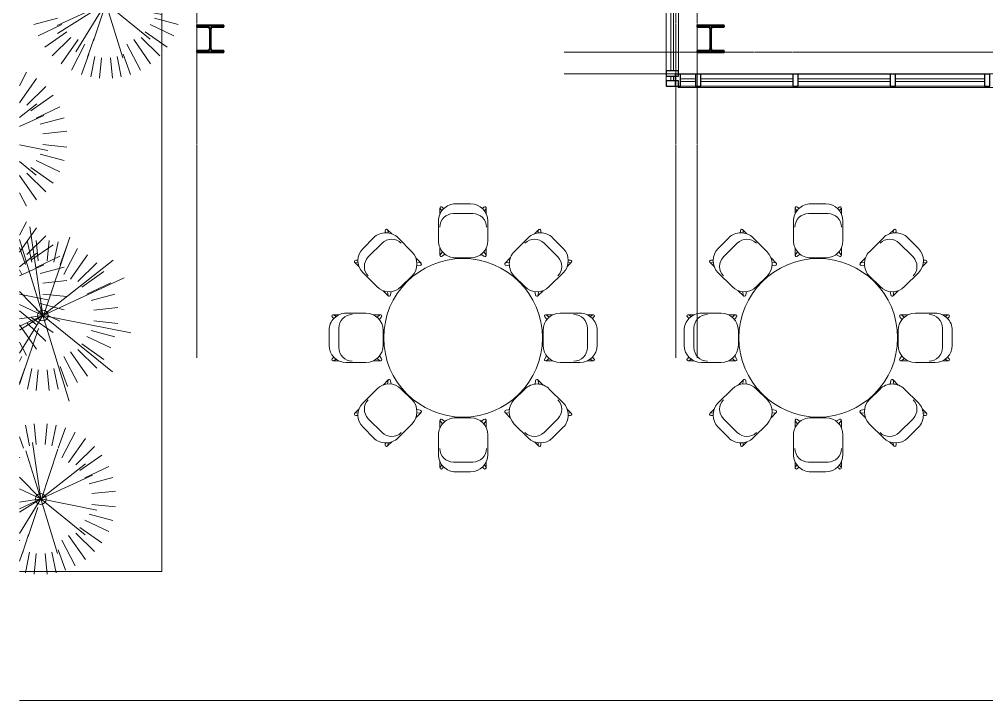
# Model space of a CAD drawing. Header units: inches. Extents: x 126 to 2219, y -1759 to -92.
# Drawn here: x 126.5 to 486, y -1758.7 to -1505.3 of the extents above; entities that cross this region are included whole.
import ezdxf

# ---------------------------------------------------------------- set-up
doc = ezdxf.new("R2010")
doc.units = ezdxf.units.IN
doc.header["$MEASUREMENT"] = 0
doc.linetypes.add('Grid Line 1_2_', pattern=[0.875, 0.5, -0.125, 0.125, -0.125])
for name, color, linetype, lineweight in [('A-GLAZ-CURT', 52, 'Continuous', 9), ('A-GLAZ-CWMG', 51, 'Continuous', 9), ('C-TOPO', 7, 'Continuous', 9), ('I-FURN', 30, 'Continuous', 9), ('I-FURN-PNLS', 30, 'Continuous', 9), ('L-PLNT', 71, 'Continuous', 9), ('S-COLS', 52, 'Continuous', 9), ('S-GRID', 1, 'Continuous', 9)]:
    doc.layers.add(name, color=color, linetype=linetype, lineweight=lineweight)
pattern_1 = [(45, (0, 0), (-6.335677, 6.335677), []), (45, (0, 9.6), (-6.335677, 6.335677), [])]

# ---------------------------------------------------------------- blocks, each defined once
blk = doc.blocks.new('System Panel - Exterior Glazing-V26-Floor Plan - Office Annex')
at = {"layer": 'A-GLAZ-CURT', "color": 10, "lineweight": 18}
for p, q in [((17.09375, 1.25), (-17.09375, 1.25)), ((-17.09375, 1.25), (-17.09375, 0.25)), ((-17.09375, 0.25), (17.09375, 0.25)), ((17.09375, 0.25), (17.09375, 1.25))]:
    blk.add_line(p, q, dxfattribs=at)
at = {"layer": 'A-GLAZ-CURT', "color": 130}
for p, q in [((-17.09375, 0.25), (-17.09375, 1.25)), ((17.09375, 1.25), (17.09375, 0.25))]:
    blk.add_line(p, q, dxfattribs=at)
at = {"layer": 'A-GLAZ-CURT', "color": 254}
for p, q in [((17.09375, 1.25), (-17.09375, 1.25)), ((-17.09375, 0.25), (17.09375, 0.25))]:
    blk.add_line(p, q, dxfattribs=at)
blk = doc.blocks.new('System Panel - Exterior Glazing-438731-Floor Plan - Office Annex')
at = {"layer": 'A-GLAZ-CURT', "color": 10, "lineweight": 18}
for p, q in [((0.875, 1.25), (-0.875, 1.25)), ((-0.875, 1.25), (-0.875, 0.25)), ((-0.875, 0.25), (0.875, 0.25)), ((0.875, 0.25), (0.875, 1.25))]:
    blk.add_line(p, q, dxfattribs=at)
at = {"layer": 'A-GLAZ-CURT', "color": 254}
for p, q in [((0.875, 1.25), (-0.875, 1.25)), ((-0.875, 0.25), (0.875, 0.25))]:
    blk.add_line(p, q, dxfattribs=at)
blk = doc.blocks.new('Rectangular Mullion - Exterior 2_ x 4_5_-V28-Floor Plan - Office Annex')
at = {"layer": 'A-GLAZ-CWMG', "color": 7}
for p, q in [((1889.5, -1525.71), (1855.31, -1525.71)), ((1889.5, -1530.21), (1855.31, -1530.21))]:
    blk.add_line(p, q, dxfattribs=at)
blk = doc.blocks.new('Rectangular Mullion - Exterior 2_ x 4_5_-438729-Floor Plan - Office Annex')
at = {"layer": 'A-GLAZ-CWMG', "color": 7}
blk.add_line((366.94, -1528.21), (366.94, -1526.46), dxfattribs=at)
blk = doc.blocks.new('Rectangular Mullion - Exterior 2_ x 4_5_-V29-Floor Plan - Office Annex')
at = {"layer": 'A-GLAZ-CWMG', "color": 50, "lineweight": 30}
for p, q in [((-2, 1.5), (0, 1.5)), ((-2, -3), (-2, 1.5)), ((0, 1.5), (0, -3)), ((0, -3), (-2, -3))]:
    blk.add_line(p, q, dxfattribs=at)
blk = doc.blocks.new('Rectangular Mullion - Exterior 2_ x 4_5_-V31-Floor Plan - Office Annex')
at = {"layer": 'A-GLAZ-CWMG', "color": 50, "lineweight": 30}
for p, q in [((-1, 1.5), (1, 1.5)), ((-1, -3), (-1, 1.5)), ((1, 1.5), (1, -3)), ((1, -3), (-1, -3))]:
    blk.add_line(p, q, dxfattribs=at)
blk = doc.blocks.new('Haworth_Pan-Table-Round - 59 dia-V36-Floor Plan - Office Annex')
at = {"layer": 'I-FURN-PNLS', "color": 7}
for start, end in [(90, 270), (270, 90)]:
    blk.add_arc((0, -0.16), 29.5, start, end, dxfattribs=at)
blk = doc.blocks.new('Haworth_Chair_Hi-Pad_Chair - Chair-V37-Floor Plan - Office Annex')
at = {"layer": 'I-FURN', "color": 7}
for p, q in [((-8.6, 8.78), (-8.6, 6.64)), ((-8.56, 8.6), (-7.91, 7.79)), ((-7.2, 8.58), (-7.76, 9.15)), ((2.78, 10.34), (-2.78, 10.34)), ((7.24, 8.54), (7.76, 9.15)), ((8.56, 8.6), (7.91, 7.79)), ((8.6, 8.78), (8.6, 6.64)), ((-9.2, 3.92), (-9.2, -3.38)), ((-3.63, 6.69), (3.63, 6.69)), ((9.2, -3.38), (9.2, 3.92)), ((-8.6, -8.78), (-8.6, -6.09)), ((8.6, -8.78), (8.6, -6.09)), ((-8.56, -8.6), (-7.69, -7.52)), ((-6.71, -8.46), (-7.76, -9.15)), ((-2.78, -9.8), (2.78, -9.8)), ((6.78, -8.4), (7.76, -9.15)), ((8.56, -8.6), (7.69, -7.52))]:
    blk.add_line(p, q, dxfattribs=at)
for centre, radius, start, end in [((-2.78, 3.92), 6.42, 90, 180), ((-8.1, 8.78), 0.502, 47.4599, 201.102), ((2.78, 3.92), 6.42, 360, 90), ((8.1, 8.78), 0.502, 338.898, 132.5401), ((-2.78, -3.38), 6.42, 180, 270), ((-2.78, -3.38), 6.42, 180, 270), ((-2.78, -3.38), 6.42, 180, 270), ((2.78, -3.38), 6.42, 270, 0), ((2.78, -3.38), 6.42, 270, 0), ((-8.1, -8.78), 0.502, 158.898, 312.5401), ((8.1, -8.78), 0.502, 227.4599, 21.102)]:
    blk.add_arc(centre, radius, start, end, dxfattribs=at)
for centre, start_param, end_param in [((-3.63, 1.69), 4.712389, 6.283185), ((3.63, 1.69), 3.141593, 4.712389)]:
    blk.add_ellipse(centre, major_axis=(-5.03, 0), ratio=0.994522, start_param=start_param, end_param=end_param, dxfattribs=at)
blk = doc.blocks.new('Haworth_Chair_Hi-Pad_Chair - Chair-V38-Floor Plan - Office Annex')
at = {"layer": 'I-FURN', "color": 7}
for p, q in [((-8.6, 8.78), (-8.6, 6.09)), ((-8.56, 8.6), (-7.69, 7.52)), ((-6.71, 8.46), (-7.76, 9.15)), ((-2.78, 9.8), (2.78, 9.8)), ((6.78, 8.4), (7.76, 9.15)), ((8.56, 8.6), (7.69, 7.52)), ((8.6, 8.78), (8.6, 6.09)), ((-9.2, -3.92), (-9.2, 3.38)), ((9.2, 3.38), (9.2, -3.92)), ((-8.6, -8.78), (-8.6, -6.64)), ((-3.63, -6.69), (3.63, -6.69)), ((8.6, -8.78), (8.6, -6.64)), ((-8.56, -8.6), (-7.91, -7.79)), ((-7.2, -8.58), (-7.76, -9.15)), ((2.78, -10.34), (-2.78, -10.34)), ((7.24, -8.54), (7.76, -9.15)), ((8.56, -8.6), (7.91, -7.79))]:
    blk.add_line(p, q, dxfattribs=at)
for centre, radius, start, end in [((-2.78, 3.38), 6.42, 90, 180), ((-2.78, 3.38), 6.42, 90, 180), ((-2.78, 3.38), 6.42, 90, 180), ((-8.1, 8.78), 0.502, 47.4599, 201.102), ((2.78, 3.38), 6.42, 360, 90), ((2.78, 3.38), 6.42, 360, 90), ((8.1, 8.78), 0.502, 338.898, 132.5401), ((-2.78, -3.92), 6.42, 180, 270), ((2.78, -3.92), 6.42, 270, 0), ((-8.1, -8.78), 0.502, 158.898, 312.5401), ((8.1, -8.78), 0.502, 227.4599, 21.102)]:
    blk.add_arc(centre, radius, start, end, dxfattribs=at)
for centre, start_param, end_param in [((-3.63, -1.69), 3.141593, 4.712389), ((3.63, -1.69), 4.712389, 6.283185)]:
    blk.add_ellipse(centre, major_axis=(5.03, 0), ratio=0.994522, start_param=start_param, end_param=end_param, dxfattribs=at)
blk = doc.blocks.new('System Panel - Exterior Glazing-430040-Floor Plan - Office Annex')
at = {"layer": 'A-GLAZ-CURT', "color": 10, "lineweight": 18}
for p, q in [((16.53125, -0.25), (-16.53125, -0.25)), ((-16.53125, -0.25), (-16.53125, -1.25)), ((-16.53125, -1.25), (16.53125, -1.25)), ((16.53125, -1.25), (16.53125, -0.25))]:
    blk.add_line(p, q, dxfattribs=at)
at = {"layer": 'A-GLAZ-CURT', "color": 130}
for p, q in [((-16.53125, -1.25), (-16.53125, -0.25)), ((16.53125, -0.25), (16.53125, -1.25))]:
    blk.add_line(p, q, dxfattribs=at)
at = {"layer": 'A-GLAZ-CURT', "color": 254}
for p, q in [((16.53125, -0.25), (-16.53125, -0.25)), ((-16.53125, -1.25), (16.53125, -1.25))]:
    blk.add_line(p, q, dxfattribs=at)
blk = doc.blocks.new('System Panel - Exterior Glazing-430041-Floor Plan - Office Annex')
at = {"layer": 'A-GLAZ-CURT', "color": 10, "lineweight": 18}
for p, q in [((17.09375, -0.25), (-17.09375, -0.25)), ((-17.09375, -0.25), (-17.09375, -1.25)), ((-17.09375, -1.25), (17.09375, -1.25)), ((17.09375, -1.25), (17.09375, -0.25))]:
    blk.add_line(p, q, dxfattribs=at)
at = {"layer": 'A-GLAZ-CURT', "color": 130}
for p, q in [((-17.09375, -1.25), (-17.09375, -0.25)), ((17.09375, -0.25), (17.09375, -1.25))]:
    blk.add_line(p, q, dxfattribs=at)
at = {"layer": 'A-GLAZ-CURT', "color": 254}
for p, q in [((17.09375, -0.25), (-17.09375, -0.25)), ((-17.09375, -1.25), (17.09375, -1.25))]:
    blk.add_line(p, q, dxfattribs=at)
blk = doc.blocks.new('System Panel - Exterior Glazing-609480-Floor Plan - Office Annex')
at = {"layer": 'A-GLAZ-CURT', "color": 10, "lineweight": 18}
for p, q in [((2.78125, -0.25), (-2.78125, -0.25)), ((-2.78125, -0.25), (-2.78125, -1.25)), ((-2.78125, -1.25), (2.78125, -1.25)), ((2.78125, -1.25), (2.78125, -0.25))]:
    blk.add_line(p, q, dxfattribs=at)
at = {"layer": 'A-GLAZ-CURT', "color": 254}
for p, q in [((2.78125, -0.25), (-2.78125, -0.25)), ((-2.78125, -1.25), (2.78125, -1.25))]:
    blk.add_line(p, q, dxfattribs=at)
blk = doc.blocks.new('Rectangular Mullion - Exterior 2_ x 4_5_-430027-Floor Plan - Office Annex')
at = {"layer": 'A-GLAZ-CWMG', "color": 7}
for p, q in [((2042.44, -1453.27), (2042.44, -1420.21)), ((2046.94, -1453.27), (2046.94, -1420.21))]:
    blk.add_line(p, q, dxfattribs=at)
blk = doc.blocks.new('Rectangular Mullion - Exterior 2_ x 4_5_-430028-Floor Plan - Office Annex')
at = {"layer": 'A-GLAZ-CWMG', "color": 7}
for p, q in [((2042.44, -1525.65), (2042.44, -1491.46)), ((2046.94, -1525.65), (2046.94, -1491.46))]:
    blk.add_line(p, q, dxfattribs=at)
blk = doc.blocks.new('Rectangular Mullion - Exterior 2_ x 4_5_-609478-Floor Plan - Office Annex')
at = {"layer": 'A-GLAZ-CWMG', "color": 7}
for p, q in [((372.19, -1525.71), (377.75, -1525.71)), ((372.19, -1530.21), (377.75, -1530.21))]:
    blk.add_line(p, q, dxfattribs=at)
blk = doc.blocks.new('Rectangular Mullion - Exterior 2_ x 4_5_-430046-Floor Plan - Office Annex')
at = {"layer": 'A-GLAZ-CWMG', "color": 50, "lineweight": 30}
for p, q in [((-2, 3), (0, 3)), ((-2, -1.5), (-2, 3)), ((0, 3), (0, -1.5)), ((0, -1.5), (-2, -1.5))]:
    blk.add_line(p, q, dxfattribs=at)
blk = doc.blocks.new('Rectangular Mullion - Exterior 2_ x 4_5_-430049-Floor Plan - Office Annex')
at = {"layer": 'A-GLAZ-CWMG', "color": 50, "lineweight": 30}
for p, q in [((0, 3), (-2, 3)), ((-2, 3), (-2, -1.5)), ((0, -1.5), (0, 3)), ((-2, -1.5), (0, -1.5))]:
    blk.add_line(p, q, dxfattribs=at)
blk = doc.blocks.new('Rectangular Mullion - Exterior 2_ x 4_5_-430033-Floor Plan - Office Annex')
at = {"layer": 'A-GLAZ-CWMG', "color": 50, "lineweight": 30}
for p, q in [((-1, 3), (1, 3)), ((-1, -1.5), (-1, 3)), ((1, 3), (1, -1.5)), ((1, -1.5), (-1, -1.5))]:
    blk.add_line(p, q, dxfattribs=at)
blk = doc.blocks.new('Rectangular Mullion - Exterior 2_ x 4_5_-430036-Floor Plan - Office Annex')
at = {"layer": 'A-GLAZ-CWMG', "color": 7}
for p, q in [((2042.44, -1489.46), (2042.44, -1455.27)), ((2046.94, -1489.46), (2046.94, -1455.27))]:
    blk.add_line(p, q, dxfattribs=at)
blk = doc.blocks.new('Rectangular Mullion - Exterior 2_ x 4_5_-430038-Floor Plan - Office Annex')
at = {"layer": 'A-GLAZ-CWMG', "color": 50, "lineweight": 30}
for p, q in [((-1, 3), (1, 3)), ((-1, -1.5), (-1, 3)), ((1, 3), (1, -1.5)), ((1, -1.5), (-1, -1.5))]:
    blk.add_line(p, q, dxfattribs=at)
blk = doc.blocks.new('RPC Shrub - Acacia  3_-6_-V40-Floor Plan - Office Annex')
at = {"layer": 'L-PLNT', "color": 252}
for p, q in [((-12.09, 25.26), (-7.86, 16.43)), ((-7.96, 26.84), (-5.59, 18.01)), ((-2.95, 27.84), (-2.02, 18.97)), ((2.95, 27.84), (2.02, 18.97)), ((7.96, 26.84), (5.59, 18.01)), ((12.09, 25.26), (7.86, 16.43)), ((-16.33, 22.75), (-10.57, 14.53)), ((16.33, 22.75), (10.57, 14.53)), ((-19.56, 20.03), (-12.68, 13.05)), ((0, 0), (-8.86, 19.28)), ((0, 0), (4.15, 20.81)), ((19.56, 20.03), (12.68, 13.05)), ((-22.54, 16.61), (-13.53, 10.3)), ((0, 0), (-13.12, 16.68)), ((0, 0), (13.37, 16.47)), ((22.54, 16.61), (13.53, 10.3)), ((-24.88, 12.85), (-15.27, 7.81)), ((24.88, 12.85), (15.27, 7.81)), ((-26.46, 9.16), (-18.94, 6.43)), ((26.46, 9.16), (18.94, 6.43)), ((-27.42, 5.69), (-19.78, 4.12)), ((-18.52, 6.41), (0.29, 0.11)), ((0, 0), (20.28, 6.24)), ((27.42, 5.69), (19.78, 4.12)), ((-27.9, 2.4), (-20.28, 1.69)), ((0, 0), (-21, -3.03)), ((0, 0), (-17.96, -5.53)), ((0, 0), (-8.09, -7.95)), ((0, 0), (-3.76, -7.95)), ((0, 0), (3.65, -7.95)), ((0, 0), (1.15, -7.95)), ((0, 0), (4.94, -7.95)), ((0, 0), (12.85, -7.95)), ((27.9, 2.4), (20.28, 1.69)), ((-27.9, -2.4), (-20.28, -1.69)), ((3.13, -1.05), (14, -4.69)), ((27.9, -2.4), (20.28, -1.69)), ((-27.42, -5.69), (-19.78, -4.12)), ((-23.12, -7.95), (-18.94, -6.43)), ((20.09, -6.82), (13.26, -4.5)), ((23.12, -7.95), (18.94, -6.43)), ((27.42, -5.69), (19.78, -4.12)), ((-15.53, -7.95), (-15.27, -7.81)), ((15.53, -7.95), (15.27, -7.81))]:
    blk.add_line(p, q, dxfattribs=at)
for start, end in [(360, 180), (180, 360)]:
    blk.add_arc((0, 0), 2, start, end, dxfattribs=at)
blk = doc.blocks.new('RPC Shrub - Acacia  3_-6_-V41-Floor Plan - Office Annex')
at = {"layer": 'L-PLNT', "color": 252}
for p, q in [((-12.09, 25.26), (-7.86, 16.43)), ((-7.96, 26.84), (-5.59, 18.01)), ((-2.95, 27.84), (-2.02, 18.97)), ((2.95, 27.84), (2.02, 18.97)), ((7.96, 26.84), (5.59, 18.01)), ((12.09, 25.26), (7.86, 16.43)), ((-16.33, 22.75), (-10.57, 14.53)), ((16.33, 22.75), (10.57, 14.53)), ((-19.56, 20.03), (-12.68, 13.05)), ((-4.7, 10.23), (-8.86, 19.28)), ((2.04, 10.23), (4.15, 20.81)), ((19.56, 20.03), (12.68, 13.05)), ((-22.54, 16.61), (-13.53, 10.3)), ((-8.04, 10.23), (-13.12, 16.68)), ((8.31, 10.23), (13.37, 16.47)), ((22.54, 16.61), (13.53, 10.3)), ((-24.88, 12.85), (-19.89, 10.23)), ((24.88, 12.85), (19.89, 10.23))]:
    blk.add_line(p, q, dxfattribs=at)
blk = doc.blocks.new('RPC Shrub - Acacia  3_-6_-452061-Floor Plan - Office Annex')
at = {"layer": 'L-PLNT', "color": 252}
for p, q in [((-12.09, 25.26), (-7.86, 16.43)), ((-7.96, 26.84), (-5.59, 18.01)), ((-2.95, 27.84), (-2.02, 18.97)), ((2.95, 27.84), (2.02, 18.97)), ((7.96, 26.84), (5.59, 18.01)), ((12.09, 25.26), (7.86, 16.43)), ((-16.33, 22.75), (-10.57, 14.53)), ((16.33, 22.75), (10.57, 14.53)), ((-19.56, 20.03), (-12.68, 13.05)), ((0, 0), (-8.86, 19.28)), ((0, 0), (4.15, 20.81)), ((19.56, 20.03), (12.68, 13.05)), ((-22.54, 16.61), (-13.53, 10.3)), ((0, 0), (-13.12, 16.68)), ((0, 0), (13.37, 16.47)), ((22.54, 16.61), (13.53, 10.3)), ((-24.88, 12.85), (-15.27, 7.81)), ((24.88, 12.85), (15.27, 7.81)), ((-26.46, 9.16), (-18.94, 6.43)), ((26.46, 9.16), (18.94, 6.43)), ((-27.42, 5.69), (-19.78, 4.12)), ((-18.52, 6.41), (0.29, 0.11)), ((0, 0), (20.28, 6.24)), ((27.42, 5.69), (19.78, 4.12)), ((-27.9, 2.4), (-20.28, 1.69)), ((0, 0), (-21, -3.03)), ((0, 0), (-17.96, -5.53)), ((0, 0), (-15.14, -14.87)), ((0, 0), (-9.08, -19.18)), ((0, 0), (8.31, -18.09)), ((0, 0), (3.03, -21)), ((0, 0), (11.21, -18.01)), ((0, 0), (18.04, -11.16)), ((27.9, 2.4), (20.28, 1.69)), ((-27.9, -2.4), (-20.28, -1.69)), ((3.13, -1.05), (14, -4.69)), ((27.9, -2.4), (20.28, -1.69)), ((-27.42, -5.69), (-19.78, -4.12)), ((-26.46, -9.16), (-18.94, -6.43)), ((20.09, -6.82), (13.26, -4.5)), ((26.46, -9.16), (18.94, -6.43)), ((27.42, -5.69), (19.78, -4.12)), ((-24.88, -12.85), (-15.27, -7.81)), ((-22.54, -16.61), (-13.53, -10.3)), ((22.54, -16.61), (13.53, -10.3)), ((24.88, -12.85), (15.27, -7.81)), ((-19.56, -20.03), (-12.68, -13.05)), ((-8.46, -17.68), (-5.5, -11.5)), ((19.56, -20.03), (12.68, -13.05)), ((-16.33, -22.75), (-10.57, -14.53)), ((-12.09, -25.26), (-7.86, -16.43)), ((12.09, -25.26), (7.86, -16.43)), ((16.33, -22.75), (10.57, -14.53)), ((-7.96, -26.84), (-5.59, -18.01)), ((-2.95, -27.84), (-2.02, -18.97)), ((2.95, -27.84), (2.02, -18.97)), ((7.96, -26.84), (5.59, -18.01))]:
    blk.add_line(p, q, dxfattribs=at)
for start, end in [(360, 180), (180, 360)]:
    blk.add_arc((0, 0), 2, start, end, dxfattribs=at)
blk = doc.blocks.new('RPC Shrub - Thevetia 5_-6_-V43-Floor Plan - Office Annex')
at = {"layer": 'L-PLNT', "color": 252}
for p, q in [((0, 0), (6.52, 32.7)), ((0, 0), (-13.93, 30.29)), ((0, 0), (-20.61, 26.21)), ((-12.09, 25.26), (-7.86, 16.43)), ((-7.96, 26.84), (-5.59, 18.01)), ((-2.95, 27.84), (-2.02, 18.97)), ((0, 0), (21.02, 25.88)), ((2.95, 27.84), (2.02, 18.97)), ((7.96, 26.84), (5.59, 18.01)), ((12.09, 25.26), (7.86, 16.43)), ((-16.33, 22.75), (-10.57, 14.53)), ((16.33, 22.75), (10.57, 14.53)), ((-19.56, 20.03), (-12.68, 13.05)), ((19.56, 20.03), (12.68, 13.05)), ((-22.54, 16.61), (-13.53, 10.3)), ((22.54, 16.61), (13.53, 10.3)), ((-24.88, 12.85), (-15.27, 7.81)), ((24.88, 12.85), (15.27, 7.81)), ((-29.1, 10.08), (0.46, 0.17)), ((-26.46, 9.16), (-18.94, 6.43)), ((0, 0), (31.86, 9.81)), ((26.46, 9.16), (18.94, 6.43)), ((-27.42, 5.69), (-19.78, 4.12)), ((27.42, 5.69), (19.78, 4.12)), ((0, 0), (-33, -4.76)), ((0, 0), (-28.22, -8.69)), ((-27.9, 2.4), (-20.28, 1.69)), ((0, 0), (-8.87, -8.71)), ((0, 0), (-4.12, -8.71)), ((0, 0), (4, -8.71)), ((0, 0), (1.26, -8.71)), ((0, 0), (5.42, -8.71)), ((0, 0), (14.08, -8.71)), ((27.9, 2.4), (20.28, 1.69)), ((-27.9, -2.4), (-20.28, -1.69)), ((4.91, -1.65), (22, -7.37)), ((27.9, -2.4), (20.28, -1.69)), ((-27.42, -5.69), (-19.78, -4.12)), ((-25.22, -8.71), (-18.94, -6.43)), ((25.22, -8.71), (18.94, -6.43)), ((27.42, -5.69), (19.78, -4.12)), ((25.68, -8.71), (20.84, -7.07)), ((-16.99, -8.71), (-15.27, -7.81)), ((16.99, -8.71), (15.27, -7.81))]:
    blk.add_line(p, q, dxfattribs=at)
for start, end in [(360, 180), (180, 360)]:
    blk.add_arc((0, 0), 2, start, end, dxfattribs=at)
blk = doc.blocks.new('Open Source Metal Building_Exterior_rvt-1-Floor Plan - Office Annex')
at = {"layer": 'S-COLS'}
h = blk.add_hatch(dxfattribs=at)
h.set_pattern_fill('FP_4', color=256, style=0, pattern_type=2)
h.set_pattern_definition(pattern_1)
h.paths.add_polyline_path([(192.44, -1517.59), (202.44, -1517.59), (202.44, -1517.03), (198.3, -1517.03), (197.81, -1516.82), (197.61, -1516.34), (197.61, -1508.86), (197.81, -1508.37), (198.3, -1508.16), (202.44, -1508.16), (202.44, -1507.61), (192.44, -1507.61), (192.44, -1508.16), (196.58, -1508.16), (197.06, -1508.37), (197.27, -1508.86), (197.27, -1516.34), (197.06, -1516.82), (196.58, -1517.03), (192.44, -1517.03)], flags=0)
h = blk.add_hatch(dxfattribs=at)
h.set_pattern_fill('FP_4', color=256, style=0, pattern_type=2)
h.set_pattern_definition(pattern_1)
h.paths.add_polyline_path([(388.44, -1517.59), (388.44, -1517.03), (384.3, -1517.03), (383.81, -1516.82), (383.61, -1516.34), (383.61, -1508.86), (383.81, -1508.37), (384.3, -1508.16), (388.44, -1508.16), (388.44, -1507.61), (378.44, -1507.61), (378.44, -1508.16), (382.58, -1508.16), (383.06, -1508.37), (383.27, -1508.86), (383.27, -1516.34), (383.06, -1516.82), (382.58, -1517.03), (378.44, -1517.03), (378.44, -1517.59), (386.95, -1517.59)], flags=0)
at = {"layer": 'C-TOPO'}
for p, q in [((179.41, -1710.71), (179.41, -1168.34)), ((179.41, -1168.34), (179.41, -1710.71)), ((777.4, -1525.59), (371.44, -1525.59)), ((371.41, -1530.21), (371.41, -1530.71)), ((371.41, -1530.71), (371.41, -1530.21)), ((371.41, -1530.71), (509.41, -1530.71)), ((509.41, -1530.71), (371.41, -1530.71)), ((126.49, -1710.71), (179.41, -1710.71)), ((179.41, -1710.71), (126.49, -1710.71)), ((126.49, -1758.71), (2210.15, -1758.71)), ((2210.15, -1758.71), (126.49, -1758.71))]:
    blk.add_line(p, q, dxfattribs=at)
at = {"layer": 'S-COLS', "color": 90, "lineweight": 40}
for p, q in [((202.44, -1507.61), (192.44, -1507.61)), ((192.44, -1507.61), (192.44, -1508.16)), ((192.44, -1508.16), (196.58, -1508.16)), ((197.27, -1508.86), (197.27, -1516.34)), ((197.61, -1516.34), (197.61, -1508.86)), ((198.3, -1508.16), (202.44, -1508.16)), ((202.44, -1508.16), (202.44, -1507.61)), ((388.44, -1507.61), (378.44, -1507.61)), ((378.44, -1507.61), (378.44, -1508.16)), ((378.44, -1508.16), (382.58, -1508.16)), ((383.27, -1508.86), (383.27, -1516.34)), ((383.61, -1516.34), (383.61, -1508.86)), ((384.3, -1508.16), (388.44, -1508.16)), ((388.44, -1508.16), (388.44, -1507.61)), ((196.58, -1517.03), (192.44, -1517.03)), ((192.44, -1517.03), (192.44, -1517.59)), ((202.44, -1517.03), (198.3, -1517.03)), ((202.44, -1517.59), (202.44, -1517.03)), ((382.58, -1517.03), (378.44, -1517.03)), ((378.44, -1517.03), (378.44, -1517.59)), ((388.44, -1517.03), (384.3, -1517.03)), ((388.44, -1517.59), (388.44, -1517.03)), ((192.44, -1517.59), (202.44, -1517.59)), ((378.44, -1517.59), (388.44, -1517.59))]:
    blk.add_line(p, q, dxfattribs=at)
for centre, start, end in [((196.58, -1508.86), 0, 90), ((198.3, -1508.86), 90, 180), ((382.58, -1508.86), 0, 90), ((384.3, -1508.86), 90, 180), ((196.58, -1516.34), 270, 0), ((198.3, -1516.34), 180, 270), ((382.58, -1516.34), 270, 0), ((384.3, -1516.34), 180, 270)]:
    blk.add_arc(centre, 0.691, start, end, dxfattribs=at)
at = {"layer": 'S-GRID', "linetype": 'Grid Line 1_2_'}
for p, q in [((192.44, -1631.19), (192.44, -124.28)), ((370.44, -1631.19), (370.44, -124.28)), ((378.44, -1631.19), (378.44, -124.28)), ((329.05, -1517.59), (2105.65, -1517.59)), ((329.05, -1525.59), (2105.65, -1525.59))]:
    blk.add_line(p, q, dxfattribs=at)
at = {"color": 252, "lineweight": 9}
for name, p, rotation in [('RPC Shrub - Acacia  3_-6_-452061-Floor Plan - Office Annex', (158.69, -1499.35), 269.9999999999999), ('Rectangular Mullion - Exterior 2_ x 4_5_-V28-Floor Plan - Office Annex', (1897.15, 365.04), 270), ('System Panel - Exterior Glazing-V26-Floor Plan - Office Annex', (368.44, -1507.37), 270), ('RPC Shrub - Acacia  3_-6_-V41-Floor Plan - Office Annex', (116.26, -1549.91), 269.9999999999999), ('System Panel - Exterior Glazing-438731-Floor Plan - Office Annex', (368.44, -1527.34), 270), ('System Panel - Exterior Glazing-609480-Floor Plan - Office Annex', (374.97, -1528.71), 180), ('Rectangular Mullion - Exterior 2_ x 4_5_-430028-Floor Plan - Office Annex', (1905.4, 516.73), 270), ('System Panel - Exterior Glazing-430041-Floor Plan - Office Annex', (396.84, -1528.71), 180), ('Rectangular Mullion - Exterior 2_ x 4_5_-430036-Floor Plan - Office Annex', (1905.4, 516.73), 270), ('System Panel - Exterior Glazing-430041-Floor Plan - Office Annex', (433.03, -1528.71), 180), ('Rectangular Mullion - Exterior 2_ x 4_5_-430027-Floor Plan - Office Annex', (1905.4, 516.73), 270), ('System Panel - Exterior Glazing-430040-Floor Plan - Office Annex', (468.66, -1528.71), 180), ('Haworth_Chair_Hi-Pad_Chair - Chair-V38-Floor Plan - Office Annex', (291.43, -1584.28), 180), ('Haworth_Chair_Hi-Pad_Chair - Chair-V38-Floor Plan - Office Annex', (423.43, -1584.28), 180), ('RPC Shrub - Acacia  3_-6_-V41-Floor Plan - Office Annex', (116.26, -1605.46), 269.9999999999999), ('RPC Shrub - Thevetia 5_-6_-V43-Floor Plan - Office Annex', (135.2, -1615.45), 269.9999999999999), ('Haworth_Chair_Hi-Pad_Chair - Chair-V37-Floor Plan - Office Annex', (263.5, -1595.85), 44.99999999999977), ('Haworth_Chair_Hi-Pad_Chair - Chair-V38-Floor Plan - Office Annex', (319.36, -1595.85), 135.0000000000003), ('Haworth_Chair_Hi-Pad_Chair - Chair-V37-Floor Plan - Office Annex', (395.5, -1595.85), 44.99999999999977), ('Haworth_Chair_Hi-Pad_Chair - Chair-V38-Floor Plan - Office Annex', (451.36, -1595.85), 135.0000000000003), ('Haworth_Chair_Hi-Pad_Chair - Chair-V37-Floor Plan - Office Annex', (251.93, -1623.78), 89.99999999999972), ('Haworth_Chair_Hi-Pad_Chair - Chair-V38-Floor Plan - Office Annex', (330.93, -1623.78), 90.00000000000007), ('Haworth_Chair_Hi-Pad_Chair - Chair-V37-Floor Plan - Office Annex', (383.93, -1623.78), 89.99999999999972), ('Haworth_Chair_Hi-Pad_Chair - Chair-V38-Floor Plan - Office Annex', (462.93, -1623.78), 90.00000000000007), ('Haworth_Chair_Hi-Pad_Chair - Chair-V37-Floor Plan - Office Annex', (263.5, -1651.71), 134.9999999999999), ('Haworth_Chair_Hi-Pad_Chair - Chair-V38-Floor Plan - Office Annex', (319.36, -1651.71), 45.00000000000013), ('Haworth_Chair_Hi-Pad_Chair - Chair-V37-Floor Plan - Office Annex', (395.5, -1651.71), 134.9999999999999), ('Haworth_Chair_Hi-Pad_Chair - Chair-V38-Floor Plan - Office Annex', (451.36, -1651.71), 45.00000000000013), ('Haworth_Chair_Hi-Pad_Chair - Chair-V37-Floor Plan - Office Annex', (291.43, -1663.28), 180), ('Haworth_Chair_Hi-Pad_Chair - Chair-V37-Floor Plan - Office Annex', (423.43, -1663.28), 180), ('RPC Shrub - Acacia  3_-6_-V40-Floor Plan - Office Annex', (134.44, -1683.71), 269.9999999999999)]:
    blk.add_blockref(name, p, dxfattribs=dict(at, rotation=rotation))
at = {"color": 252, "lineweight": 9, "extrusion": (0, 0, -1), "rotation": 270}
for name, p in [('Rectangular Mullion - Exterior 2_ x 4_5_-V31-Floor Plan - Office Annex', (-368.44, -1525.46)), ('Rectangular Mullion - Exterior 2_ x 4_5_-V29-Floor Plan - Office Annex', (-368.44, -1530.21))]:
    blk.add_blockref(name, p, dxfattribs=at)
at = {"color": 252, "lineweight": 9}
for name, p in [('Rectangular Mullion - Exterior 2_ x 4_5_-438729-Floor Plan - Office Annex', (0, 0)), ('Rectangular Mullion - Exterior 2_ x 4_5_-609478-Floor Plan - Office Annex', (0, 0)), ('Rectangular Mullion - Exterior 2_ x 4_5_-430049-Floor Plan - Office Annex', (487.19, -1528.71)), ('Haworth_Pan-Table-Round - 59 dia-V36-Floor Plan - Office Annex', (291.43, -1623.62)), ('Haworth_Pan-Table-Round - 59 dia-V36-Floor Plan - Office Annex', (423.43, -1623.62))]:
    blk.add_blockref(name, p, dxfattribs=at)
at = {"color": 252, "lineweight": 9, "extrusion": (0, 0, -1)}
for name, p in [('Rectangular Mullion - Exterior 2_ x 4_5_-430046-Floor Plan - Office Annex', (-370.19, -1528.71)), ('Rectangular Mullion - Exterior 2_ x 4_5_-430033-Floor Plan - Office Annex', (-378.75, -1528.71)), ('Rectangular Mullion - Exterior 2_ x 4_5_-430033-Floor Plan - Office Annex', (-414.94, -1528.71)), ('Rectangular Mullion - Exterior 2_ x 4_5_-430038-Floor Plan - Office Annex', (-451.12, -1528.71))]:
    blk.add_blockref(name, p, dxfattribs=at)

msp = doc.modelspace()

# ---------------------------------------------------------------- block references
at = {"lineweight": 5}
msp.add_blockref('Open Source Metal Building_Exterior_rvt-1-Floor Plan - Office Annex', (0, 0), dxfattribs=at)

doc.saveas('drawing.dxf')
